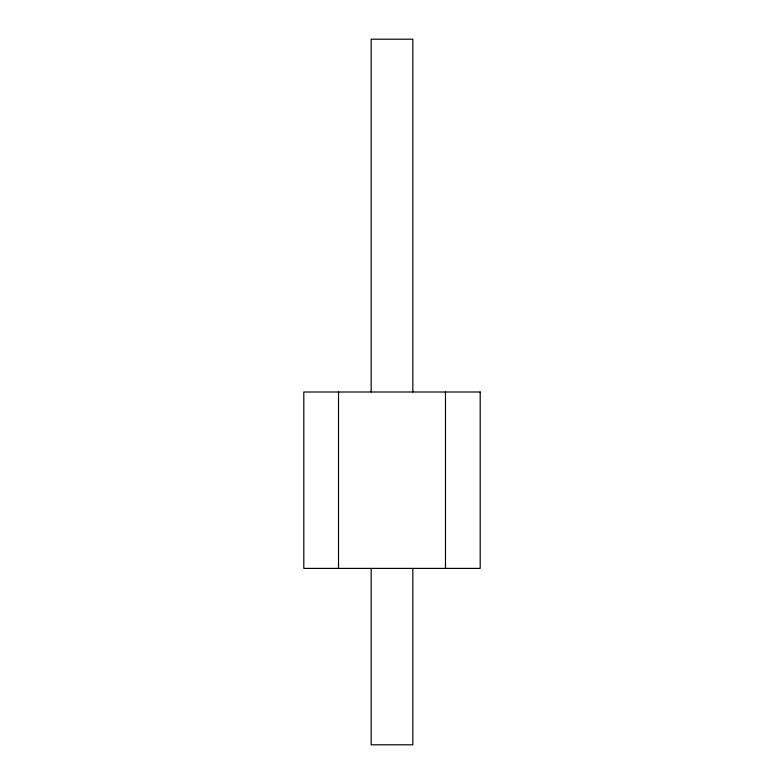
<?xml version="1.0" encoding="UTF-8"?>
<svg xmlns="http://www.w3.org/2000/svg" width="784" height="784" viewBox="0 0 784 784"><rect width="100%" height="100%" fill="white"/><g stroke="black" fill="none" stroke-linecap="round" stroke-linejoin="round"><path stroke-width="1.18" d="M445.479 392L445.479 568.4M412.835 392L412.835 39.2L371.165 39.2L371.165 392M412.835 568.4L412.835 744.8L371.165 744.8L371.165 568.4M338.521 392L338.521 568.4M480.2 392L303.8 392L303.8 568.4L480.2 568.4L480.2 392"/></g></svg>
